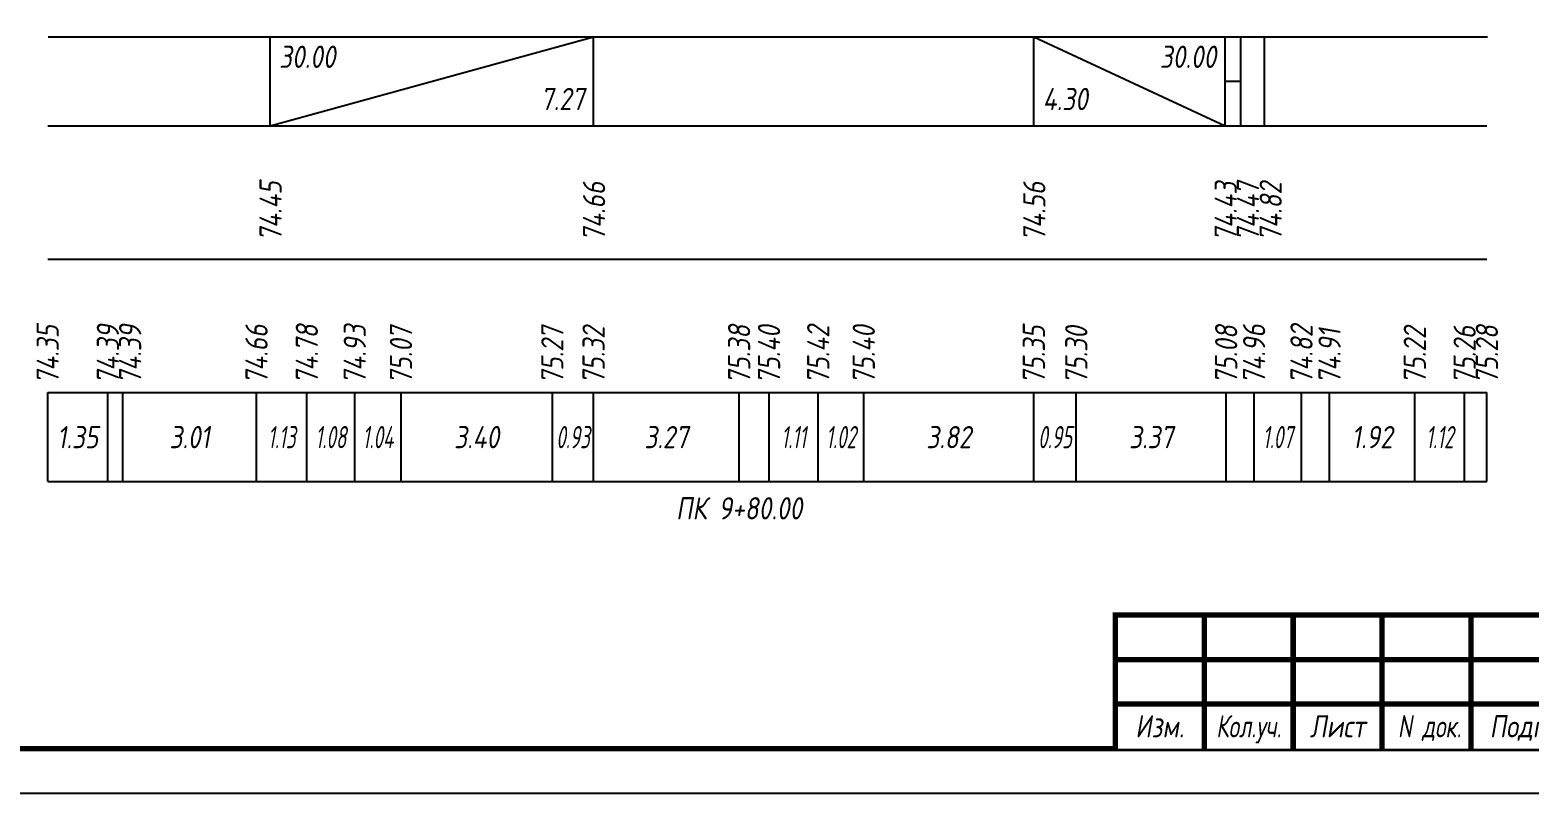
# Model space of a CAD drawing. Extents: x -717 to 1451, y -133302 to 233.
# Drawn here: x 78 to 246.5, y -15414.4 to -15328.7 of the extents above; entities that cross this region are included whole.
import ezdxf
from ezdxf.enums import TextEntityAlignment as Align

# ---------------------------------------------------------------- set-up
doc = ezdxf.new("R2010")
doc.units = 0
for name, color, linetype in [('Зарамочное оформление', 7, 'Continuous'), ('Код_510', 7, 'Continuous'), ('Код_516', 1, 'Continuous'), ('Подписи поперечников', 7, 'Continuous'), ('Таблица', 7, 'Continuous')]:
    doc.layers.add(name, color=color, linetype=linetype)
doc.styles.add('М', font='romand.shx', dxfattribs={"width": 0.8, "oblique": 10, "height": 2.5})

# ---------------------------------------------------------------- blocks, each defined once
blk = doc.blocks.new('Штамп')
at = {"linetype": 'Continuous'}
blk.add_wipeout([(199.95, -411.25), (384.95, -411.25), (384.95, -426.25), (199.95, -426.25)], dxfattribs=at).dxf.layer = 'Зарамочное оформление'
at = {"layer": 'Зарамочное оформление', "linetype": 'Continuous', "lineweight": -3, "const_width": 0.6, "flags": 128}
for points in [[(199.95, -426.25), (199.95, -411.25), (384.95, -411.25)], [(209.95, -411.25), (209.95, -426.25)], [(219.95, -411.25), (219.95, -426.25)], [(229.95, -411.25), (229.95, -426.25)], [(239.95, -411.25), (239.95, -426.25)], [(199.95, -416.25), (264.95, -416.25)], [(199.95, -421.25), (264.95, -421.25)]]:
    blk.add_lwpolyline(points, dxfattribs=at)
at = {"layer": 'Зарамочное оформление', "linetype": 'Continuous', "style": 'М', "oblique": 10}
for s, width, p in [('Изм.', 0.8, (204.95, -423.75)), ('Кол.уч.', 0.7, (214.95, -423.75)), ('Лист', 0.8, (224.95, -423.75)), ('N док.', 0.7, (235.28, -423.75)), ('Подпись', 0.8, (247.45, -423.75))]:
    blk.add_text(s, height=2.5, dxfattribs=dict(at, width=width)).set_placement(p, align=Align.MIDDLE_CENTER)
blk = doc.blocks.new('шифр')
blk.add_blockref('Штамп', (0, -15043))

msp = doc.modelspace()

# ---------------------------------------------------------------- linework, layer by layer
at = {"flags": 128}
msp.add_lwpolyline([(-30.054, -15414.421), (389.946, -15414.421), (389.946, -15117.421), (-30.054, -15117.421)], close=True, dxfattribs=at)
at = {"const_width": 0.6, "flags": 128}
msp.add_lwpolyline([(-10.054, -15409.421), (384.946, -15409.421), (384.946, -15122.421), (-10.054, -15122.421)], close=True, dxfattribs=at)
at = {"layer": 'Код_510'}
for p, q in [((79.946, -15379.421), (79.946, -15369.421)), ((86.712, -15379.421), (86.712, -15369.421)), ((88.381, -15379.421), (88.381, -15369.421)), ((103.421, -15379.421), (103.421, -15369.421)), ((109.078, -15379.421), (109.078, -15369.421)), ((114.464, -15379.421), (114.464, -15369.421)), ((119.662, -15379.421), (119.662, -15369.421)), ((136.676, -15379.421), (136.676, -15369.421)), ((141.31, -15379.421), (141.31, -15369.421)), ((157.671, -15379.421), (157.671, -15369.421)), ((161.034, -15379.421), (161.034, -15369.421)), ((166.561, -15379.421), (166.561, -15369.421)), ((171.683, -15379.421), (171.683, -15369.421)), ((190.801, -15379.421), (190.801, -15369.421)), ((195.571, -15379.421), (195.571, -15369.421)), ((212.418, -15379.421), (212.418, -15369.421)), ((215.559, -15379.421), (215.559, -15369.421)), ((220.891, -15379.421), (220.891, -15369.421)), ((224.044, -15379.421), (224.044, -15369.421)), ((233.623, -15379.421), (233.623, -15369.421)), ((239.224, -15379.421), (239.224, -15369.421)), ((241.73, -15379.421), (241.73, -15369.421))]:
    msp.add_line(p, q, dxfattribs=at)
at = {"layer": 'Код_516'}
for p, q in [((104.946, -15339.421), (104.946, -15329.421)), ((104.946, -15339.421), (141.31, -15329.421)), ((141.31, -15339.421), (141.31, -15329.421)), ((190.801, -15339.421), (190.801, -15329.421)), ((190.801, -15329.421), (212.312, -15339.421)), ((212.312, -15339.421), (212.312, -15329.421)), ((212.312, -15339.421), (212.312, -15329.421)), ((214.082, -15339.421), (214.082, -15329.421)), ((216.73, -15339.421), (216.73, -15329.421)), ((212.312, -15334.421), (214.082, -15334.421))]:
    msp.add_line(p, q, dxfattribs=at)
at = {"layer": 'Таблица'}
for p, q in [((80, -15329.421), (241.784, -15329.421)), ((79.946, -15339.421), (241.73, -15339.421)), ((79.946, -15354.421), (241.73, -15354.421)), ((79.946, -15369.421), (241.73, -15369.421)), ((79.946, -15379.421), (241.73, -15379.421))]:
    msp.add_line(p, q, dxfattribs=at)

# ---------------------------------------------------------------- texts
at = {"layer": 'Код_510', "style": 'М', "oblique": 10, "width": 0.8}
for s, p in [('74.35', (79.946, -15368.421)), ('74.39', (86.712, -15368.421)), ('74.39', (89.212, -15368.421)), ('74.66', (103.421, -15368.421)), ('74.78', (109.078, -15368.421)), ('74.93', (114.464, -15368.421)), ('75.07', (119.662, -15368.421)), ('75.27', (136.676, -15368.421)), ('75.32', (141.31, -15368.421)), ('75.38', (157.671, -15368.421)), ('75.40', (161.034, -15368.421)), ('75.42', (166.561, -15368.421)), ('75.40', (171.683, -15368.421)), ('75.35', (190.801, -15368.421)), ('75.30', (195.571, -15368.421)), ('75.08', (212.418, -15368.421)), ('74.96', (215.559, -15368.421)), ('74.82', (220.891, -15368.421)), ('74.91', (224.044, -15368.421)), ('75.22', (233.623, -15368.421)), ('75.26', (239.224, -15368.421)), ('75.28', (241.73, -15368.421))]:
    msp.add_text(s, height=2.5, rotation=90, dxfattribs=at).set_placement(p, align=Align.MIDDLE_LEFT)
at = {"layer": 'Код_510', "style": 'М', "oblique": 10}
for s, width, p in [('1.35', 0.8, (83.329, -15374.421)), ('3.01', 0.8, (95.901, -15374.421)), ('1.13', 0.6, (106.25, -15374.421)), ('1.08', 0.6, (111.771, -15374.421)), ('1.04', 0.6, (117.063, -15374.421)), ('3.40', 0.8, (128.169, -15374.421)), ('0.93', 0.6, (138.993, -15374.421)), ('3.27', 0.8, (149.49, -15374.421)), ('1.11', 0.6, (163.798, -15374.421)), ('1.02', 0.6, (169.122, -15374.421)), ('3.82', 0.8, (181.242, -15374.421)), ('0.95', 0.6, (193.186, -15374.421)), ('3.37', 0.8, (203.995, -15374.421)), ('1.07', 0.6, (218.225, -15374.421)), ('1.92', 0.8, (228.834, -15374.421)), ('1.12', 0.6, (236.424, -15374.421))]:
    msp.add_text(s, height=2.5, dxfattribs=dict(at, width=width)).set_placement(p, align=Align.MIDDLE_CENTER)
at = {"layer": 'Код_516', "style": 'М', "oblique": 10, "width": 0.8}
msp.add_text('30.00', height=2.5, dxfattribs=at).set_placement((105.946, -15330.421), align=Align.TOP_LEFT)
msp.add_text('30.00', height=2.5, dxfattribs=at).set_placement((211.312, -15330.421), align=Align.TOP_RIGHT)
msp.add_text('7.27', height=2.5, dxfattribs=at).set_placement((140.31, -15338.421), align=Align.BOTTOM_RIGHT)
msp.add_text('4.30', height=2.5, dxfattribs=at).set_placement((191.801, -15338.421), align=Align.BOTTOM_LEFT)
for s, p in [('74.45', (105, -15352.371)), ('74.66', (141.364, -15352.371)), ('74.56', (190.855, -15352.371)), ('74.43', (212.366, -15352.371)), ('74.47', (214.866, -15352.371)), ('74.82', (217.425, -15352.371))]:
    msp.add_text(s, height=2.5, rotation=90, dxfattribs=at).set_placement(p, align=Align.MIDDLE_LEFT)
at = {"layer": 'Подписи поперечников', "style": 'М', "oblique": 10, "width": 0.8}
msp.add_text('ПК 9+80.00', height=2.5, dxfattribs=at).set_placement((157.671, -15384.421), align=Align.BOTTOM_CENTER)

# ---------------------------------------------------------------- next in the draw order: block references
msp.add_blockref('шифр', (0, 59.829))

doc.saveas('drawing.dxf')
